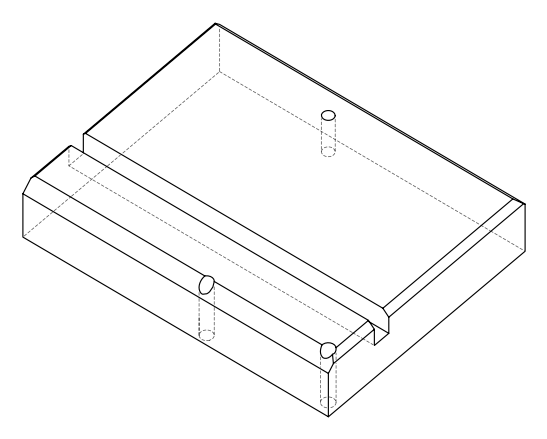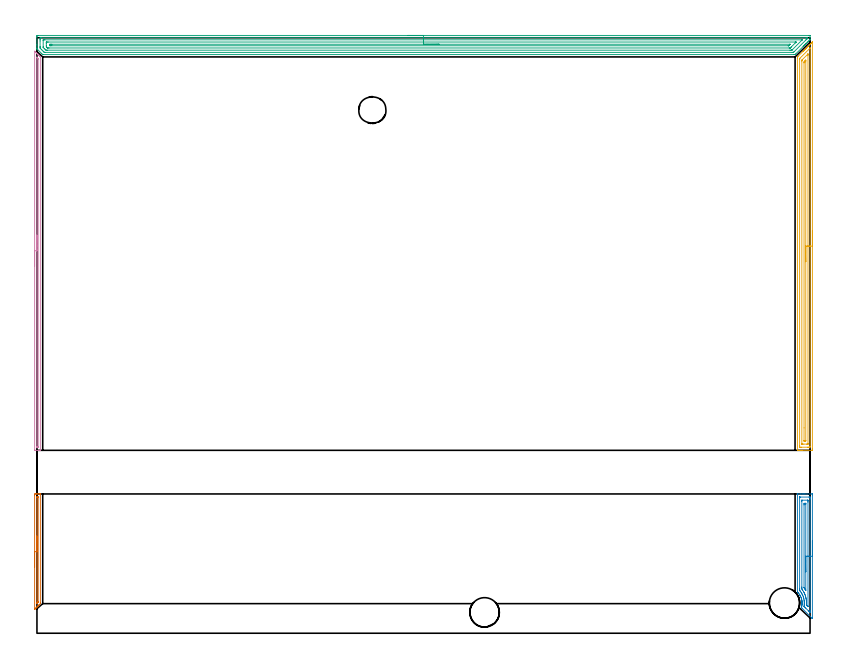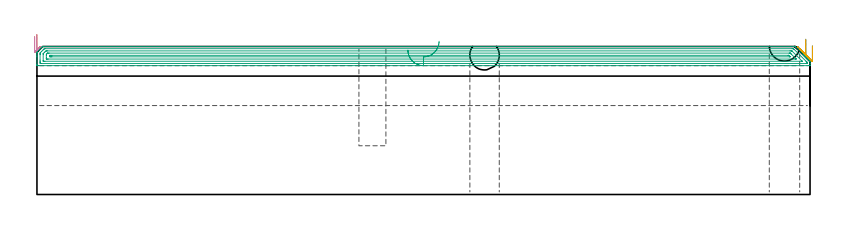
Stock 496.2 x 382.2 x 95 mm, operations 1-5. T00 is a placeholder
(PLAN: 12 operations, 6 tool changes, 84.1 min)
(1 AREA_MILL | FG_CHAMFER_SURFACE | UGT0205_001 | 1.31 min | 542 mm3)
(2 AREA_MILL_1 | FG_CHAMFER_SURFACE_1 | UGT0205_001 | 2.55 min | 4220 mm3)
(3 AREA_MILL_2 | FG_CHAMFER_SURFACE_2 | UGT0205_001 | 19.89 min | 37548 mm3)
(4 AREA_MILL_3 | FG_CHAMFER_SURFACE_3 | UGT0205_001 | 4.23 min | 1739 mm3)
(5 AREA_MILL_4 | FG_CHAMFER_SURFACE_4 | UGT0205_001 | 8.44 min | 12048 mm3)
(6 AREA_MILL_5 | FG_CHAMFER_SURFACE_5 | UGT0205_001 | 27.28 min | 88875 mm3)
(7 MILL_RECTANGULAR_SLOT | SLOT_RECTANGULAR | UGT0201_094 | Follow Part, ap 5, ae 75% | 17.46 min | 526024 mm3)
(8 MILL_BLIND_HOLE_FROM_SOLID_MATERIAL | STEP1POCKET | NXT0201_011 | Spiral | 1.67 min | 14941 mm3)
(9 INDEXABLE_INSERT_DRILL_THROUGH_HOLE_FROM_SOLID | STEP1HOLE | NXT0302_010 | 0.4 min | 27796 mm3)
(10 SPOT_DRILL | STEP1HOLE_1 | NXT0321_9005460120000 | 0.05 min | 0 mm3)
(11 DRILL_THROUGH_HOLE_INTO_CENTER | STEP1HOLE_1 | NXT0301_065 | 0.4 min | 6186 mm3)
(12 DRILL_TO_ENLARGE_THROUGH_HOLE | STEP1HOLE_1 | UGT0301_257 | 0.42 min | 18792 mm3)
(TOOL UGT0205_001 | Chamfer Mill 20 x 3 x 45 deg. | D20 FL50 Z2)
(TOOL UGT0201_094 | End mill 20 mm | D20 FL38 Z4)
(TOOL NXT0201_011 | ENDMILL 12mm [2P460-1200-NA 1630] | D12 FL38 Z6)
(TOOL NXT0302_010 | Index. Insert Drill 19.5mm [880-D1950L25-05] | D19.5 PA176 FL98 Z2)
(TOOL NXT0321_9005460120000 | NC Spot Drill, 142deg, 12mm, Carbide, Uncoated | D12 PA142 FL30 Z2)
(TOOL NXT0301_065 | Carbide Drill 9.4mm [860.1-0940-075A1-MM 2214] | D9.4 PA140 FL98 Z2)
(TOOL UGT0301_257 | Twist Drill 18.9 mm | D18.9 PA118 FL135 Z2)
(OP 1 AREA_MILL)
G17 G21 G94 G90
T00 M6
G54
G17 G0 G90 X-1.5 Y42.35 S1061 M3
G43 Z105. H0
Z101.3
G94 G1 Y42.388 Z100.428 F250.
Y42.502 Z99.564
Y42.691 Z98.712
Y42.953 Z97.88
Y43.287 Z97.074
Y43.69 Z96.3
Y44.159 Z95.564
Y44.69 Z94.872
Y45.279 Z94.229
Y45.922 Z93.64
Y46.614 Z93.108
Y47.35 Z92.64
Y48.124 Z92.237
Y48.93 Z91.903
Y49.762 Z91.641
Y50.614 Z91.452
Y51.478 Z91.338
Y52.35 Z91.3
Y88.832
X-1.498 Y89.016 Z91.302
X-1.491 Y89.398 Z91.305
X-1.225 Y89.4 Z91.572
X-0.98 Z91.817
X-0.339 Z92.458
X-0.093 Z92.703
X0.398 Z93.197
X1.188 Z93.987
X1.68 Z94.478
X1.912 Z94.71
X2.18 Y89.393 Z94.971
X2.197 Y89.391 Z94.989
X2.2 Y89.277 Z95.
Y19.427
X2.194 Y18.993 Z94.992
X1.739 Y18.538 Z94.537
X1.442 Y18.241 Z94.241
X1.384 Y18.183 Z94.181
X1.327 Y18.127 Z94.126
X1.145 Y17.945 Z93.944
X1.089 Y17.887 Z93.885
X1.033 Y17.832 Z93.832
X0.848 Y17.648 Z93.647
X0.793 Y17.592 Z93.59
X0.738 Y17.538 Z93.537
X0.552 Y17.351 Z93.351
X0.498 Y17.296 Z93.295
X0.444 Y17.244 Z93.243
X0.255 Y17.055 Z93.054
X0.202 Y17.001 Z92.999
X0.15 Y16.949 Z92.949
X-0.041 Y16.758 Z92.758
X-0.093 Y16.705 Z92.704
X-0.145 Y16.655 Z92.654
X-0.338 Y16.462 Z92.461
X-0.389 Y16.41 Z92.408
X-0.439 Y16.361 Z92.36
X-0.635 Y16.165 Z92.164
X-0.684 Y16.115 Z92.113
X-0.733 Y16.066 Z92.066
X-0.931 Y15.868 Z91.868
X-0.98 Y15.819 Z91.817
X-1.121 Y15.678 Z91.678
X-1.228 Y15.572 Z91.572
X-1.423 Y15.382 Z91.375
X-1.494 Y15.317 Z91.304
X-1.5 Y15.52 Z91.3
Y15.546
Y52.35
X-0.086 Z92.714
Y87.045
X-0.082 Y87.271 Z92.718
X-0.079 Y87.377 Z92.721
X-0.072 Y87.39 Z92.728
X-0.046 Y87.395 Z92.754
X0.003 Y87.398 Z92.803
X0.177 Y87.4 Z92.977
X0.447 Z93.247
X0.659 Z93.459
X0.729 Y87.398 Z93.529
X0.758 Y87.395 Z93.558
X0.775 Y87.391 Z93.575
X0.779 Y87.377 Z93.579
X0.783 Y87.273 Z93.583
X0.786 Y87.06 Z93.586
Y20.317
X0.781 Y20.095 Z93.581
X0.779 Y20.044 Z93.579
X0.734 Y19.993 Z93.534
X0.656 Y19.909 Z93.456
X0.486 Y19.736 Z93.286
X-0.034 Y19.216 Z92.766
X-0.053 Y19.2 Z92.747
X-0.071 Y19.187 Z92.729
X-0.079 Y19.184 Z92.721
X-0.081 Y19.222 Z92.719
X-0.086 Y19.42 Z92.714
Y19.428
Y52.35
Y53.222 Z92.752
Y54.087 Z92.866
Y54.938 Z93.055
Y55.77 Z93.317
Y56.576 Z93.651
Y57.35 Z94.054
Y58.086 Z94.523
Y58.778 Z95.054
Y59.421 Z95.643
Y60.01 Z96.286
Y60.542 Z96.978
Y61.01 Z97.714
Y61.413 Z98.488
Y61.747 Z99.294
Y62.009 Z100.126
Y62.198 Z100.978
Y62.312 Z101.843
Y62.35 Z102.714
G0 Z105.
M5
M2
(OP 2 AREA_MILL_1)
G17 G21 G94 G90
T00 M6
G54
G17 G0 G90 X497.7 Y59.4 S1061 M3
G43 Z105. H0
Z95.4
G94 G1 Y59.362 Z94.528 F250.
Y59.248 Z93.664
Y59.059 Z92.812
Y58.797 Z91.98
Y58.463 Z91.174
Y58.06 Z90.4
Y57.592 Z89.664
Y57.06 Z88.972
Y56.471 Z88.329
Y55.828 Z87.74
Y55.136 Z87.208
Y54.4 Z86.74
Y53.626 Z86.337
Y52.82 Z86.003
Y51.988 Z85.741
Y51.136 Z85.552
Y50.272 Z85.438
Y49.4 Z85.4
Y9.486
X497.693 Y9.419 Z85.405
X497.617 Y9.486 Z85.481
X497.511 Y9.588 Z85.587
X497.48 Y9.62 Z85.619
X490.943 Y16.157 Z92.157
X490.739 Y16.36 Z92.358
X490.68 Y16.426 Z92.417
X490.651 Y16.46 Z92.445
X490.683 Y16.581 Z92.413
X490.748 Y16.816 Z92.35
X490.799 Y17.025 Z92.298
X490.856 Y17.255 Z92.242
X490.945 Y17.701 Z92.154
X491.014 Y18.148 Z92.086
X491.019 Y18.195 Z92.081
X491.059 Y18.594 Z92.036
X491.062 Y18.664 Z92.03
X491.067 Y18.738 Z92.027
X491.07 Y18.799 Z92.021
X491.086 Y19.041 Z92.01
X491.09 Y19.405 Z92.003
X491.092 Y19.488
X491.09 Y19.545 Z92.005
X491.086 Y19.647
Y19.682 Z92.009
X491.077 Y19.934 Z92.018
X491.075 Y19.96 Z92.019
X491.068 Y20.033 Z92.023
X491.052 Y20.257 Z92.043
X491.042 Y20.381 Z92.053
X491.017 Y20.573 Z92.076
X490.987 Y20.827 Z92.109
X490.943 Y21.086 Z92.154
X490.91 Y21.274 Z92.186
X490.813 Y21.72 Z92.284
X490.803 Y21.753 Z92.292
X490.761 Y21.903 Z92.331
X490.704 Y22.115 Z92.389
X490.69 Y22.168 Z92.403
X490.634 Y22.347 Z92.459
X490.554 Y22.613 Z92.544
X490.527 Y22.695 Z92.573
X490.365 Y23.102 Z92.733
X490.191 Y23.506 Z92.907
X489.968 Y23.955 Z93.131
X489.826 Y24.215 Z93.272
X489.726 Y24.398 Z93.372
X489.654 Y24.519 Z93.446
X489.395 Y24.909 Z93.703
X489.124 Y25.291 Z93.974
X488.78 Y25.724 Z94.319
X488.63 Y25.895 Z94.466
X488.577 Y25.957 Z94.522
X488.527 Y26.012 Z94.573
X488.369 Y26.184 Z94.73
X488.194 Y26.361 Z94.904
X488.187 Y26.368 Z94.911
X488.106 Y26.456 Z94.992
X488.1 Y26.782 Z95.
Y89.315
X488.105 Y89.39 Z94.992
X488.257 Y89.4 Z94.841
X489.926 Z93.172
X491.143 Z91.954
X492.191 Z90.907
X492.897 Z90.197
X497.292 Z85.804
X497.651 Y89.396 Z85.446
X497.692 Y89.39 Z85.405
X497.698 Y89.348 Z85.398
X497.7 Y88.871 Z85.4
Y49.4
X496.286 Z86.814
Y14.364
X496.284 Y13.607 Z86.816
X496.283 Y13.477 Z86.817
X496.279 Y13.292 Z86.821
X496.221 Y13.341 Z86.879
X496.077 Y13.477 Z87.023
X495.535 Y14.015 Z87.565
X495.186 Y14.364 Z87.914
X493.412 Y16.138 Z89.688
X492.9 Y16.65 Z90.2
X492.529 Y17.025 Z90.571
X492.402 Y17.159 Z90.698
X492.33 Y17.248 Z90.77
X492.337 Y17.31 Z90.763
X492.412 Y17.912 Z90.688
X492.459 Y18.358 Z90.641
X492.486 Y18.799 Z90.614
X492.498 Y19.205 Z90.602
X492.497 Y19.686 Z90.603
X492.482 Y20.108 Z90.618
X492.445 Y20.573 Z90.655
X492.385 Y21.093 Z90.715
X492.328 Y21.46 Z90.772
X492.19 Y22.177 Z90.91
X492.15 Y22.347 Z90.95
X492.022 Y22.844 Z91.078
X491.903 Y23.234 Z91.197
X491.847 Y23.411 Z91.253
X491.575 Y24.121 Z91.525
X491.203 Y24.947 Z91.897
X491.173 Y25.008 Z91.927
X491.143 Y25.066 Z91.957
X490.85 Y25.598 Z92.25
X490.671 Y25.895 Z92.429
X490.265 Y26.494 Z92.835
X490.06 Y26.782 Z93.04
X489.934 Y26.946 Z93.166
X489.768 Y27.156 Z93.332
X489.567 Y27.41 Z93.533
X489.521 Y27.474 Z93.579
X489.518 Y27.494 Z93.582
X489.516 Y27.538 Z93.584
X489.515 Y27.669 Z93.585
X489.514 Y28.427 Z93.586
X489.515 Y86.968 Z93.585
Y87.097
X489.519 Y87.286 Z93.581
X489.521 Y87.377 Z93.579
X489.53 Y87.39 Z93.57
X489.579 Y87.394 Z93.521
X489.665 Y87.397 Z93.435
X489.965 Y87.4 Z93.135
X495.535 Z87.565
X496.115 Y87.398 Z86.985
X496.227 Y87.393 Z86.873
X496.275 Y87.39 Z86.825
X496.281 Y87.231 Z86.819
X496.283 Y87.097 Z86.817
X496.286 Y86.339 Z86.814
Y86.21
Y49.4
X494.872 Z88.228
X494.871 Y17.478 Z88.229
X494.87 Y17.333 Z88.23
X494.867 Y17.218 Z88.233
X494.865 Y17.155 Z88.235
X494.847 Y17.164 Z88.253
X494.657 Y17.349 Z88.443
X494.091 Y17.912 Z89.009
X493.899 Y18.112 Z89.201
X493.878 Y18.14 Z89.222
X493.877 Y18.16 Z89.223
X493.878 Y18.208 Z89.222
X493.882 Y18.303 Z89.218
X493.9 Y18.676 Z89.2
X493.904 Y18.799 Z89.196
X493.913 Y19.549 Z89.187
X493.912 Y19.686 Z89.188
X493.878 Y20.472 Z89.222
X493.87 Y20.573 Z89.23
X493.783 Y21.456 Z89.317
X493.778 Y21.486 Z89.322
X493.624 Y22.347 Z89.476
X493.588 Y22.539 Z89.512
X493.505 Y22.922 Z89.595
X493.425 Y23.234 Z89.675
X493.29 Y23.727 Z89.81
X493.168 Y24.121 Z89.932
X492.9 Y24.877 Z90.2
X492.851 Y25.008 Z90.249
X492.818 Y25.09 Z90.282
X492.447 Y25.895 Z90.653
X492.309 Y26.185 Z90.791
X492.022 Y26.739 Z91.078
X491.999 Y26.782 Z91.101
X491.97 Y26.834 Z91.13
X491.428 Y27.669 Z91.672
X491.143 Y28.085 Z91.957
X490.951 Y28.36 Z92.149
X490.935 Y28.556 Z92.165
X490.932 Y28.769 Z92.168
X490.929 Y29.443 Z92.171
Y29.66
Y84.652
X490.934 Y85.323 Z92.166
X490.935 Y85.374 Z92.165
X490.944 Y85.39 Z92.156
X490.991 Y85.394 Z92.109
X491.068 Y85.399 Z92.032
X494.581 Y85.4 Z88.519
X494.657 Y85.398 Z88.443
X494.733 Y85.394 Z88.367
X494.865 Y85.386 Z88.235
X494.867 Y85.323 Z88.233
X494.869 Y85.108 Z88.231
X494.871 Y84.436 Z88.229
X494.872 Y84.219 Z88.228
Y49.4
X493.457 Z89.643
Y27.993
X493.455 Y27.669 Z89.645
X493.453 Y27.492 Z89.647
X493.451 Y27.404 Z89.649
X493.369 Y27.543 Z89.731
X493.298 Y27.669 Z89.802
X493.094 Y28.033 Z90.006
X492.9 Y28.356 Z90.2
X492.775 Y28.556 Z90.325
X492.551 Y28.908 Z90.549
X492.375 Y29.183 Z90.725
X492.349 Y29.225 Z90.751
X492.347 Y29.241 Z90.753
X492.345 Y29.281 Z90.755
X492.343 Y29.443 Z90.757
Y82.337
X492.345 Y82.662 Z90.755
X492.349 Y83.218 Z90.751
X492.359 Y83.39 Z90.741
X493.048 Y83.399 Z90.052
X493.303 Y83.395 Z89.797
X493.43 Y83.39 Z89.67
X493.451 Y83.386 Z89.649
X493.453 Y83.367 Z89.647
X493.455 Y83.332 Z89.645
X493.457 Y82.987 Z89.643
Y82.662
Y49.4
Y48.528 Z89.681
Y47.663 Z89.795
Y46.812 Z89.983
Y45.98 Z90.246
Y45.174 Z90.58
Y44.4 Z90.982
Y43.664 Z91.451
Y42.972 Z91.982
Y42.329 Z92.572
Y41.74 Z93.215
Y41.208 Z93.907
Y40.74 Z94.643
Y40.337 Z95.416
Y40.003 Z96.222
Y39.741 Z97.054
Y39.552 Z97.906
Y39.438 Z98.771
Y39.4 Z99.643
G0 Z105.
M5
M2
(OP 3 AREA_MILL_2)
G17 G21 G94 G90
T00 M6
G54
G17 G0 G90 X238.1 Y383.7 S1061 M3
G43 Z105. H0
Z92.7
G94 G1 X238.138 Z91.828 F250.
X238.252 Z90.963
X238.441 Z90.112
X238.703 Z89.28
X239.037 Z88.474
X239.44 Z87.7
X239.908 Z86.964
X240.44 Z86.272
X241.029 Z85.629
X241.672 Z85.039
X242.364 Z84.508
X243.1 Z84.04
X243.874 Z83.637
X244.68 Z83.303
X245.512 Z83.041
X246.364 Z82.852
X247.228 Z82.738
X248.1 Z82.7
X495.581
X495.81 Y383.698 Z82.702
X496.197 Y383.691 Z82.705
X496.2 Y383.608 Z82.789
Y382.39 Z84.005
Y381.104 Z85.294
X496.199 Y381.07 Z85.328
X496.197 Y381.008 Z85.389
X496.176 Y380.979 Z85.419
X495.98 Y380.78 Z85.619
X495.879 Y380.678 Z85.721
X495.392 Y380.19 Z86.206
X494.85 Y379.65 Z86.75
X494.512 Y379.31 Z87.086
X494.008 Y378.808 Z87.592
X493.794 Y378.593 Z87.805
X493.632 Y378.43 Z87.965
X493.473 Y378.272 Z88.126
X493.347 Y378.146 Z88.252
X493.192 Y377.99 Z88.405
X493.04 Y377.839 Z88.559
X492.901 Y377.7 Z88.698
X492.752 Y377.55 Z88.845
X492.606 Y377.405 Z88.993
X492.454 Y377.253 Z89.145
X492.312 Y377.11 Z89.286
X492.173 Y376.972 Z89.426
X492.007 Y376.806 Z89.592
X491.872 Y376.67 Z89.726
X491.739 Y376.538 Z89.859
X487.031 Y371.83 Z94.569
X486.647 Y371.449 Z94.95
X486.601 Y371.407 Z94.993
X486.556 Y371.406 Z94.994
X485.753 Y371.4 Z95.
X4.193
X3.693 Y371.403 Z94.988
X3.497 Y371.603 Z94.797
X2.976 Y372.124 Z94.275
X0.321 Y374.778 Z91.621
X0.188 Y374.91 Z91.486
X0.024 Y375.08 Z91.319
X0.005 Y375.106 Z91.292
X0.002 Y375.13 Z91.268
X0. Y375.148 Z91.251
Y376.23 Z90.164
Y377.45 Z88.947
Y377.99 Z88.404
Y383. Z83.398
X0.004 Y383.27 Z83.128
X0.01 Y383.692 Z82.706
X0.187 Y383.695 Z82.703
X0.619 Y383.7 Z82.7
X248.1
Y382.286 Z84.114
X493.794
X493.9 Y382.285 Z84.115
X494.161 Y382.28 Z84.12
X494.186 Y382.279 Z84.121
X494.191 Y382.262 Z84.138
X494.197 Y382.229 Z84.171
X494.199 Y382.197 Z84.203
Y381.991 Z84.409
X494.192 Y381.51 Z84.89
X494.19 Y381.462 Z84.938
X494.159 Y381.421 Z84.979
X494.103 Y381.358 Z85.042
X494.028 Y381.279 Z85.121
X493.794 Y381.044 Z85.356
X493.586 Y380.835 Z85.565
X486.049 Y373.299 Z93.101
X485.753 Y373.006 Z93.394
X485.6 Y372.861 Z93.539
X485.545 Y372.821 Z93.579
X485.45 Y372.819 Z93.581
X485.254 Y372.816 Z93.584
X484.86 Y372.814 Z93.586
X484.754
X5.086 Y372.815 Z93.585
X4.979 Y372.816 Z93.584
X4.785 Y372.821 Z93.579
X4.738 Y372.823 Z93.577
X4.603 Y372.953 Z93.447
X4.436 Y373.117 Z93.283
X4.193 Y373.357 Z93.043
X3.959 Y373.59 Z92.81
X3.079 Y374.47 Z91.93
X2.406 Y375.145 Z91.255
X2.205 Y375.35 Z91.05
X2.01 Y375.552 Z90.848
X2.004 Y375.746 Z90.654
X2.001 Y376.23 Z90.17
X2. Y376.63 Z89.77
Y380.15 Z86.25
Y381.03 Z85.37
X2.002 Y381.51 Z84.89
X2.007 Y381.903 Z84.497
X2.022 Y382.279 Z84.121
X2.406 Y382.284 Z84.116
X2.512 Y382.285 Z84.115
X248.1 Y382.286 Z84.114
Y380.872 Z85.528
X490.869 Y380.871 Z85.529
X490.963 Y380.87 Z85.53
X491.114 Y380.866 Z85.534
X491.153 Y380.865 Z85.535
X491.133 Y380.838 Z85.562
X491.114 Y380.814 Z85.586
X484.771 Y374.47 Z91.93
X484.609 Y374.313 Z92.087
X484.548 Y374.257 Z92.143
X484.523 Y374.236 Z92.164
X484.457 Y374.234 Z92.166
X484.21 Y374.23 Z92.17
X483.966 Y374.229 Z92.171
X483.318 Y374.228 Z92.172
X6.873 Y374.229 Z92.171
X6.221 Y374.232 Z92.168
X5.98 Y374.236 Z92.164
X5.758 Y374.253 Z92.147
X5.535 Y374.47 Z91.93
X5.086 Y374.914 Z91.486
X4.649 Y375.35 Z91.05
X4.193 Y375.807 Z90.593
X4.088 Y375.914 Z90.486
X4.038 Y375.969 Z90.431
X4.016 Y375.995 Z90.405
X4.01 Y376.041 Z90.359
X4.004 Y376.23 Z90.17
X4.001 Y376.419 Z89.981
X4. Y380.44 Z85.96
X4.003 Y380.63 Z85.77
X4.008 Y380.811 Z85.589
X4.018 Y380.865 Z85.535
X4.071 Y380.867 Z85.533
X4.193 Y380.869 Z85.531
X4.841 Y380.871 Z85.529
X5.086 Y380.872 Z85.528
X248.1
Y379.457 Z86.943
X486.647
X486.946 Y379.455 Z86.945
X487.155 Y379.451 Z86.949
X487.287 Y379.447 Z86.953
X487.196 Y379.35 Z87.05
X487.126 Y379.278 Z87.122
X486.721 Y378.87 Z87.53
X484.082 Y376.23 Z90.17
X483.966 Y376.115 Z90.285
X483.577 Y375.734 Z90.666
X483.502 Y375.662 Z90.738
X483.479 Y375.649 Z90.751
X483.445 Y375.647 Z90.753
X483.371 Y375.645 Z90.755
X483.073 Y375.643 Z90.757
X482.776
X7.767
X7.469 Y375.644 Z90.756
X6.873 Y375.648 Z90.752
X6.836 Y375.65 Z90.75
X6.797 Y375.664 Z90.736
X6.713 Y375.744 Z90.656
X6.547 Y375.907 Z90.493
X6.225 Y376.23 Z90.17
X6.014 Y376.446 Z89.954
X6.009 Y376.66 Z89.74
X6. Y377.09 Z89.31
Y378.85 Z87.55
Y378.87 Z87.53
X6.006 Y379.3 Z87.1
X6.01 Y379.407 Z86.993
X6.015 Y379.451 Z86.949
X6.078 Y379.452 Z86.948
X6.279 Y379.455 Z86.945
X6.873 Y379.457 Z86.943
X7.17
X248.1
Y378.043 Z88.357
X483.127
X483.235 Y378.04 Z88.36
X483.426 Y378.035 Z88.365
X483.385 Y377.99 Z88.41
X483.232 Y377.833 Z88.567
X483.073 Y377.671 Z88.729
X482.79 Y377.389 Z89.011
X482.509 Y377.11 Z89.29
X482.471 Y377.077 Z89.323
X482.456 Y377.065 Z89.335
X482.395 Y377.062 Z89.338
X482.287 Y377.058 Z89.342
X482.233 Y377.057 Z89.343
X482.179
X9.553
X8.711 Y377.059 Z89.341
X8.66 Y377.062 Z89.338
X8.01 Y377.11 Z89.29
X8.005 Y377.755 Z88.645
X8.01 Y377.99 Z88.41
X8.611 Y378.039 Z88.361
X8.66 Y378.04 Z88.36
X9.5 Y378.043 Z88.357
X9.553
X248.1
X248.972 Z88.395
X249.836 Z88.509
X250.688 Z88.698
X251.52 Z88.96
X252.326 Z89.294
X253.1 Z89.697
X253.836 Z90.165
X254.528 Z90.696
X255.171 Z91.286
X255.76 Z91.929
X256.292 Z92.621
X256.76 Z93.357
X257.163 Z94.131
X257.497 Z94.937
X257.759 Z95.769
X257.948 Z96.62
X258.062 Z97.485
X258.1 Z98.357
G0 Z105.
M5
M2
(OP 4 AREA_MILL_3)
G17 G21 G94 G90
T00 M6
G54
G17 G0 G90 X-1.5 Y235.5 S1061 M3
G43 Z105. H0
Z101.3
G94 G1 Y235.538 Z100.428 F250.
Y235.652 Z99.564
Y235.841 Z98.712
Y236.103 Z97.88
Y236.437 Z97.074
Y236.84 Z96.3
Y237.308 Z95.564
Y237.839 Z94.872
Y238.429 Z94.229
Y239.072 Z93.64
Y239.764 Z93.108
Y240.5 Z92.64
Y241.274 Z92.237
Y242.08 Z91.903
Y242.912 Z91.641
Y243.763 Z91.452
Y244.628 Z91.338
Y245.5 Z91.3
Y373.354
X-1.495 Y373.583 Z91.304
X-1.423 Y373.517 Z91.376
X-1.203 Y373.303 Z91.597
X-0.98 Y373.081 Z91.817
X-0.905 Y373.005 Z91.894
X-0.759 Y372.859 Z92.04
X-0.684 Y372.786 Z92.112
X-0.608 Y372.708 Z92.191
X-0.466 Y372.566 Z92.334
X-0.389 Y372.49 Z92.408
X-0.311 Y372.411 Z92.488
X-0.172 Y372.272 Z92.627
X-0.093 Y372.195 Z92.703
X-0.014 Y372.114 Z92.786
X0.122 Y371.978 Z92.921
X0.202 Y371.899 Z92.998
X0.284 Y371.817 Z93.083
X0.416 Y371.685 Z93.215
X0.498 Y371.604 Z93.294
X0.581 Y371.519 Z93.38
X0.709 Y371.391 Z93.509
X0.793 Y371.308 Z93.589
X0.878 Y371.222 Z93.677
X1.003 Y371.097 Z93.802
X1.089 Y371.013 Z93.885
X1.175 Y370.925 Z93.975
X1.297 Y370.803 Z94.096
X1.384 Y370.718 Z94.18
X1.473 Y370.628 Z94.272
X1.59 Y370.51 Z94.39
X1.68 Y370.422 Z94.476
X2.201 Y369.9 Z94.999
X2.2 Y117.548 Z95.
X2.197 Y117.41 Z94.988
X2.175 Y117.407 Z94.966
X1.854 Y117.4 Z94.653
X1.383 Z94.182
X0.793 Z93.588
X-1.274 Z91.523
X-1.491 Y117.402 Z91.305
X-1.5 Y117.81 Z91.3
Y245.5
X-0.086 Z92.714
Y369.431
X-0.083 Y369.651 Z92.717
X-0.081 Y369.703 Z92.719
X-0.08 Y369.715 Z92.72
X-0.07 Y369.709 Z92.73
X-0.018 Y369.665 Z92.782
X0.031 Y369.618 Z92.831
X0.211 Y369.439 Z93.011
X0.502 Y369.146 Z93.302
X0.655 Y368.989 Z93.455
X0.756 Y368.882 Z93.556
X0.779 Y368.851 Z93.579
X0.781 Y368.828 Z93.581
X0.784 Y368.774 Z93.584
X0.786 Y368.555 Z93.586
X0.785 Y119.555 Z93.585
X0.784 Y119.445 Z93.584
X0.782 Y119.419 Z93.582
X0.78 Y119.413 Z93.58
X0.748 Y119.41 Z93.548
X0.605 Y119.404 Z93.405
X0.281 Y119.401 Z93.081
X0.048 Y119.404 Z92.848
X-0.041 Y119.407 Z92.759
X-0.075 Y119.41 Z92.725
X-0.079 Y119.45 Z92.721
X-0.082 Y119.556 Z92.718
X-0.086 Y119.77 Z92.714
Y245.5
Y246.371 Z92.752
Y247.236 Z92.866
Y248.088 Z93.055
Y248.92 Z93.317
Y249.726 Z93.651
Y250.5 Z94.054
Y251.236 Z94.523
Y251.928 Z95.054
Y252.571 Z95.643
Y253.16 Z96.286
Y253.691 Z96.978
Y254.16 Z97.714
Y254.563 Z98.488
Y254.897 Z99.294
Y255.159 Z100.126
Y255.348 Z100.978
Y255.462 Z101.843
Y255.5 Z102.714
G0 Z105.
M5
M2
(OP 5 AREA_MILL_4)
G17 G21 G94 G90
T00 M6
G54
G17 G0 G90 X497.7 Y258.45 S1061 M3
G43 Z105. H0
Z95.4
G94 G1 Y258.412 Z94.528 F250.
Y258.298 Z93.663
Y258.109 Z92.812
Y257.847 Z91.98
Y257.513 Z91.174
Y257.11 Z90.4
Y256.641 Z89.664
Y256.11 Z88.972
Y255.521 Z88.329
Y254.878 Z87.74
Y254.186 Z87.208
Y253.45 Z86.74
Y252.676 Z86.337
Y251.87 Z86.003
Y251.038 Z85.741
Y250.186 Z85.552
Y249.322 Z85.438
Y248.45 Z85.4
Y118.496
X497.699 Y118.018 Z85.401
X497.696 Y117.608 Z85.403
X497.692 Y117.41 Z85.405
X497.292 Y117.4 Z85.806
X491.143 Z91.951
X490.602 Z92.494
X490.265 Z92.831
X489.724 Z93.372
X489.387 Z93.708
X488.413 Z94.686
X488.254 Y117.403 Z94.838
X488.102 Y117.41 Z94.988
X488.1 Y117.572 Z95.
Y369.055
X488.106 Y369.864 Z94.993
X488.107 Y369.901 Z94.992
X488.15 Y369.948 Z94.949
X488.508 Y370.309 Z94.59
X491.582 Y373.385 Z91.513
X491.72 Y373.521 Z91.378
X491.881 Y373.682 Z91.216
X492.022 Y373.824 Z91.074
X492.167 Y373.968 Z90.931
X492.313 Y374.114 Z90.785
X492.461 Y374.263 Z90.634
X492.912 Y374.713 Z90.187
X493.21 Y375.01 Z89.889
X493.339 Y375.141 Z89.757
X493.701 Y375.502 Z89.398
X493.863 Y375.664 Z89.236
X494.103 Y375.904 Z88.995
X494.218 Y376.019 Z88.879
X494.788 Y376.588 Z88.311
X494.996 Y376.797 Z88.102
X495.096 Y376.898 Z88.
X495.535 Y377.336 Z87.564
X495.974 Y377.776 Z87.122
X496.21 Y378.01 Z86.89
X496.853 Y378.654 Z86.244
X497.046 Y378.846 Z86.054
X497.082 Y378.882 Z86.018
X497.615 Y379.415 Z85.484
X497.68 Y379.477 Z85.418
X497.695 Y379.483 Z85.404
X497.699 Y379.477 Z85.399
X497.7 Y248.45 Z85.4
X496.286 Z86.814
X496.285 Y119.935 Z86.815
X496.284 Y119.805 Z86.816
X496.279 Y119.433 Z86.821
X495.924 Y119.409 Z87.176
X495.535 Y119.403 Z87.565
X495.055 Y119.4 Z88.045
X494.657 Z88.443
X490.663 Z92.437
X489.785 Z93.315
X489.592 Y119.402 Z93.508
X489.56 Y119.405 Z93.54
X489.53 Y119.409 Z93.57
X489.521 Y119.447 Z93.579
X489.516 Y119.673 Z93.584
X489.515 Y119.805 Z93.585
X489.514 Y120.569 Z93.586
X489.515 Y368.543 Z93.585
X489.518 Y368.734 Z93.582
X489.521 Y368.828 Z93.579
X489.527 Y368.866 Z93.573
X489.548 Y368.89 Z93.552
X489.705 Y369.055 Z93.395
X496.057 Y375.407 Z87.043
X496.19 Y375.535 Z86.91
X496.272 Y375.61 Z86.828
X496.279 Y375.612 Z86.821
X496.281 Y375.562 Z86.819
X496.285 Y375.439 Z86.815
X496.286 Y248.45 Z86.814
X494.872 Z88.228
X494.871 Y121.592 Z88.229
X494.869 Y121.483 Z88.231
X494.867 Y121.429 Z88.233
X494.865 Y121.41 Z88.235
X494.84 Y121.405 Z88.26
X494.657 Y121.402 Z88.443
X493.967 Y121.4 Z89.133
X492.21 Z90.89
X491.331 Z91.769
X491.143 Y121.403 Z91.957
X490.955 Y121.408 Z92.145
X490.936 Y121.41 Z92.164
X490.933 Y121.423 Z92.167
X490.93 Y121.461 Z92.17
X490.929 Y121.519 Z92.171
Y121.592
Y367.268
X490.931 Y367.484 Z92.169
X490.935 Y367.704 Z92.165
X490.941 Y367.83 Z92.159
X490.993 Y367.886 Z92.107
X491.143 Y368.043 Z91.957
X494.745 Y371.645 Z88.355
X494.835 Y371.735 Z88.265
X494.851 Y371.745 Z88.249
X494.864 Y371.752 Z88.236
X494.866 Y371.735 Z88.234
X494.87 Y371.594 Z88.23
X494.871 Y371.517 Z88.229
X494.872 Y370.841 Z88.228
Y248.45
X493.457 Z89.643
Y123.705
X493.455 Y123.516 Z89.645
X493.453 Y123.448 Z89.647
X493.451 Y123.416 Z89.649
X493.435 Y123.41 Z89.665
X493.329 Y123.407 Z89.771
X492.9 Y123.4 Z90.2
X492.879 Z90.221
X492.472 Y123.404 Z90.628
X492.371 Y123.408 Z90.729
X492.35 Y123.41 Z90.75
X492.348 Y123.424 Z90.752
X492.345 Y123.459 Z90.755
X492.344 Y123.539 Z90.756
X492.343 Y131.81 Z90.757
Y366.047
X492.345 Y366.374 Z90.755
X492.349 Y366.658 Z90.751
X492.353 Y366.792 Z90.747
X492.859 Y367.31 Z90.241
X492.9 Y367.351 Z90.2
X493.306 Y367.749 Z89.794
X493.371 Y367.81 Z89.729
X493.451 Y367.869 Z89.649
X493.453 Y367.769 Z89.647
X493.456 Y367.596 Z89.644
X493.457 Y367.268 Z89.643
Y366.701
Y248.45
Y247.578 Z89.681
Y246.713 Z89.795
Y245.862 Z89.983
Y245.03 Z90.246
Y244.224 Z90.58
Y243.45 Z90.982
Y242.714 Z91.451
Y242.022 Z91.982
Y241.379 Z92.572
Y240.79 Z93.215
Y240.258 Z93.907
Y239.79 Z94.643
Y239.387 Z95.416
Y239.053 Z96.222
Y238.791 Z97.054
Y238.602 Z97.906
Y238.488 Z98.771
Y238.45 Z99.643
G0 Z105.
M5
M2
